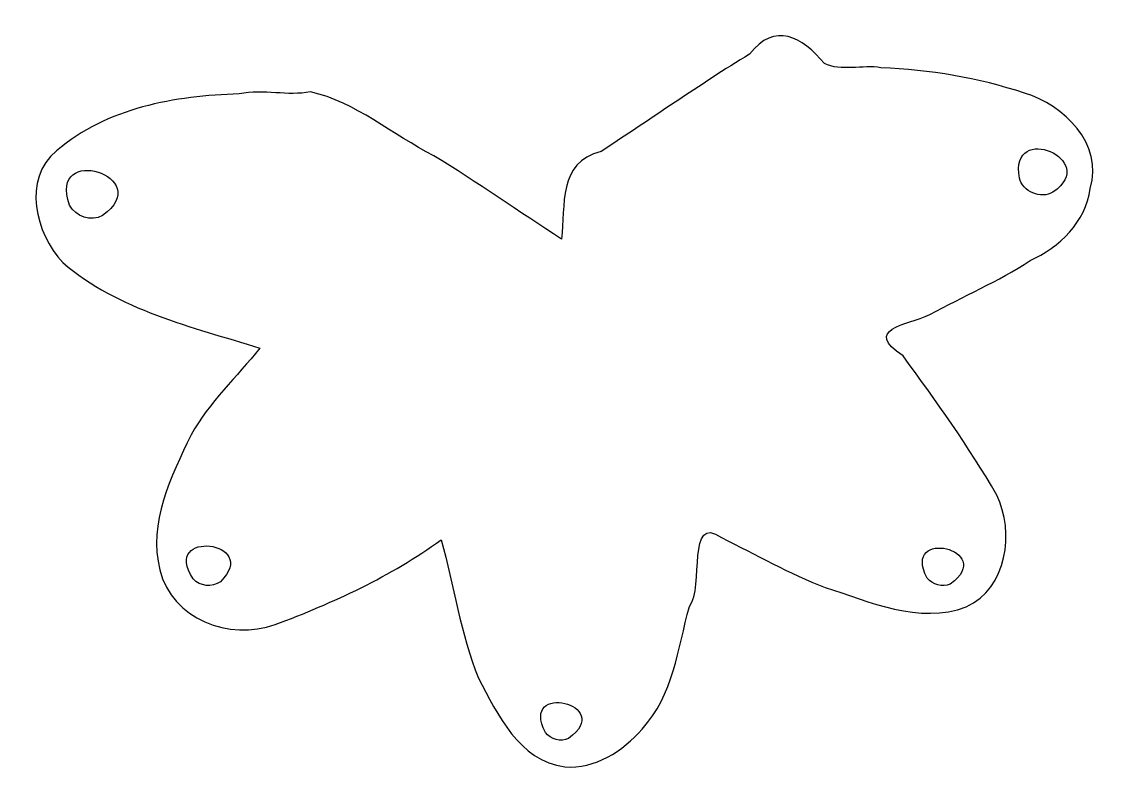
# Model space of a CAD drawing. Header units: centimetres. Extents: x -11.2 to 12.3, y -7.8 to 8.4.
import ezdxf

# ---------------------------------------------------------------- set-up
doc = ezdxf.new("R2010")
doc.units = ezdxf.units.CM
doc.header["$MEASUREMENT"] = 0
doc.layers.add('Layer 1', color=7, linetype='Continuous')

msp = doc.modelspace()

# ---------------------------------------------------------------- linework, layer by layer
at = {"layer": 'Layer 1'}
for points, knots in [([(0.58548, -7.77523), (-0.40934, -7.64466), (-0.87234, -6.63217), (-1.29413, -5.84729), (-1.29413, -5.84729), (-1.68671, -4.87439), (-1.82062, -3.83559), (-2.10459, -2.836), (-2.10459, -2.836), (-3.19995, -3.63491), (-4.447, -4.20815), (-5.71933, -4.68313), (-5.71933, -4.68313), (-6.70515, -5.03822), (-7.96898, -4.56775), (-8.22639, -3.4925), (-8.22639, -3.4925), (-8.48377, -2.46586), (-7.98775, -1.4575), (-7.54591, -0.5548), (-7.54591, -0.5548), (-7.15126, 0.15755), (-6.55034, 0.70472), (-6.04851, 1.33337), (-6.04851, 1.33337), (-7.53494, 1.79662), (-9.12671, 2.1543), (-10.34083, 3.19089), (-10.34083, 3.19089), (-10.92966, 3.82409), (-11.23515, 5.00972), (-10.4735, 5.6224), (-10.4735, 5.6224), (-9.38863, 6.56003), (-7.89447, 6.81954), (-6.49825, 6.86014), (-6.49825, 6.86014), (-5.95445, 6.96741), (-5.43919, 6.80796), (-4.9496, 6.90563), (-4.9496, 6.90563), (-3.96284, 6.68658), (-3.16073, 5.96953), (-2.25969, 5.51656), (-2.25969, 5.51656), (-1.3189, 4.93781), (-0.40232, 4.29609), (0.51615, 3.70492), (0.51615, 3.70492), (0.60818, 4.43843), (0.4222, 5.36055), (1.37624, 5.60917), (1.37624, 5.60917), (2.4562, 6.30825), (3.52398, 7.06723), (4.61131, 7.72605), (4.61131, 7.72605), (5.1568, 8.43326), (5.7514, 8.10624), (6.24146, 7.52057), (6.24146, 7.52057), (6.58845, 7.34374), (7.07497, 7.50001), (7.46995, 7.43027), (7.46995, 7.43027), (8.53219, 7.39027), (9.58677, 7.21248), (10.58995, 6.87858), (10.58995, 6.87858), (11.4611, 6.62244), (12.31013, 5.7762), (12.02366, 4.80219), (12.02366, 4.80219), (11.92626, 4.07196), (11.35727, 3.52721), (10.71563, 3.23549), (10.71563, 3.23549), (10.02422, 2.7797), (9.25505, 2.46226), (8.53255, 2.06011), (8.53255, 2.06011), (8.01884, 1.82746), (7.06193, 1.74975), (7.95073, 1.16039), (7.95073, 1.16039), (8.66642, 0.17895), (9.38278, -0.80826), (9.98823, -1.86444), (9.98823, -1.86444), (10.38724, -2.67713), (10.21093, -3.88735), (9.32688, -4.29585), (9.32688, -4.29585), (8.2953, -4.68787), (7.2085, -4.17261), (6.25356, -3.87569), (6.25356, -3.87569), (5.47487, -3.57445), (4.7458, -3.16205), (3.99987, -2.78899), (3.99987, -2.78899), (3.22619, -2.25464), (3.63358, -3.86518), (3.2991, -4.29035), (3.2991, -4.29035), (3.04709, -5.20973), (2.95006, -6.2179), (2.26963, -6.95536), (2.26963, -6.95536), (1.85018, -7.43385), (1.24559, -7.83121), (0.58548, -7.77523)], [0, 0, 0, 0, 0.03448276, 0.03448276, 0.03448276, 0.03448276, 0.06896552, 0.06896552, 0.06896552, 0.06896552, 0.10344828, 0.10344828, 0.10344828, 0.10344828, 0.13793103, 0.13793103, 0.13793103, 0.13793103, 0.17241379, 0.17241379, 0.17241379, 0.17241379, 0.20689655, 0.20689655, 0.20689655, 0.20689655, 0.24137931, 0.24137931, 0.24137931, 0.24137931, 0.27586207, 0.27586207, 0.27586207, 0.27586207, 0.31034483, 0.31034483, 0.31034483, 0.31034483, 0.34482759, 0.34482759, 0.34482759, 0.34482759, 0.37931034, 0.37931034, 0.37931034, 0.37931034, 0.4137931, 0.4137931, 0.4137931, 0.4137931, 0.44827586, 0.44827586, 0.44827586, 0.44827586, 0.48275862, 0.48275862, 0.48275862, 0.48275862, 0.51724138, 0.51724138, 0.51724138, 0.51724138, 0.55172414, 0.55172414, 0.55172414, 0.55172414, 0.5862069, 0.5862069, 0.5862069, 0.5862069, 0.62068966, 0.62068966, 0.62068966, 0.62068966, 0.65517241, 0.65517241, 0.65517241, 0.65517241, 0.68965517, 0.68965517, 0.68965517, 0.68965517, 0.72413793, 0.72413793, 0.72413793, 0.72413793, 0.75862069, 0.75862069, 0.75862069, 0.75862069, 0.79310345, 0.79310345, 0.79310345, 0.79310345, 0.82758621, 0.82758621, 0.82758621, 0.82758621, 0.86206897, 0.86206897, 0.86206897, 0.86206897, 0.89655172, 0.89655172, 0.89655172, 0.89655172, 0.93103448, 0.93103448, 0.93103448, 0.93103448, 1, 1, 1, 1]), ([(11.21352, 4.72537), (12.25421, 5.42828), (10.25809, 6.2747), (10.48142, 5.03214), (10.48142, 5.03214), (10.55077, 4.73869), (10.95399, 4.56234), (11.21352, 4.72537)], [0, 0, 0, 0, 0.33333333, 0.33333333, 0.33333333, 0.33333333, 1, 1, 1, 1]), ([(-9.47261, 4.21349), (-8.29516, 5.06827), (-10.67599, 5.80757), (-10.19307, 4.44327), (-10.19307, 4.44327), (-10.05737, 4.19684), (-9.72728, 4.07344), (-9.47261, 4.21349)], [0, 0, 0, 0, 0.33333333, 0.33333333, 0.33333333, 0.33333333, 1, 1, 1, 1]), ([(8.97882, -3.80006), (10.0098, -3.04885), (7.89116, -2.55479), (8.47409, -3.6689), (8.47409, -3.6689), (8.59152, -3.81556), (8.80435, -3.88217), (8.97882, -3.80006)], [0, 0, 0, 0, 0.33333333, 0.33333333, 0.33333333, 0.33333333, 1, 1, 1, 1]), ([(-6.90948, -3.74955), (-6.00808, -2.8596), (-8.21605, -2.5983), (-7.50354, -3.68935), (-7.50354, -3.68935), (-7.35342, -3.84992), (-7.08907, -3.88004), (-6.90948, -3.74955)], [0, 0, 0, 0, 0.33333333, 0.33333333, 0.33333333, 0.33333333, 1, 1, 1, 1]), ([(0.6709, -7.16027), (1.70188, -6.40906), (-0.41676, -5.915), (0.16618, -7.0291), (0.16618, -7.0291), (0.28361, -7.17577), (0.49643, -7.24238), (0.6709, -7.16027)], [0, 0, 0, 0, 0.33333333, 0.33333333, 0.33333333, 0.33333333, 1, 1, 1, 1])]:
    msp.add_open_spline(points, degree=3, knots=knots, dxfattribs=at)

doc.saveas('drawing.dxf')
